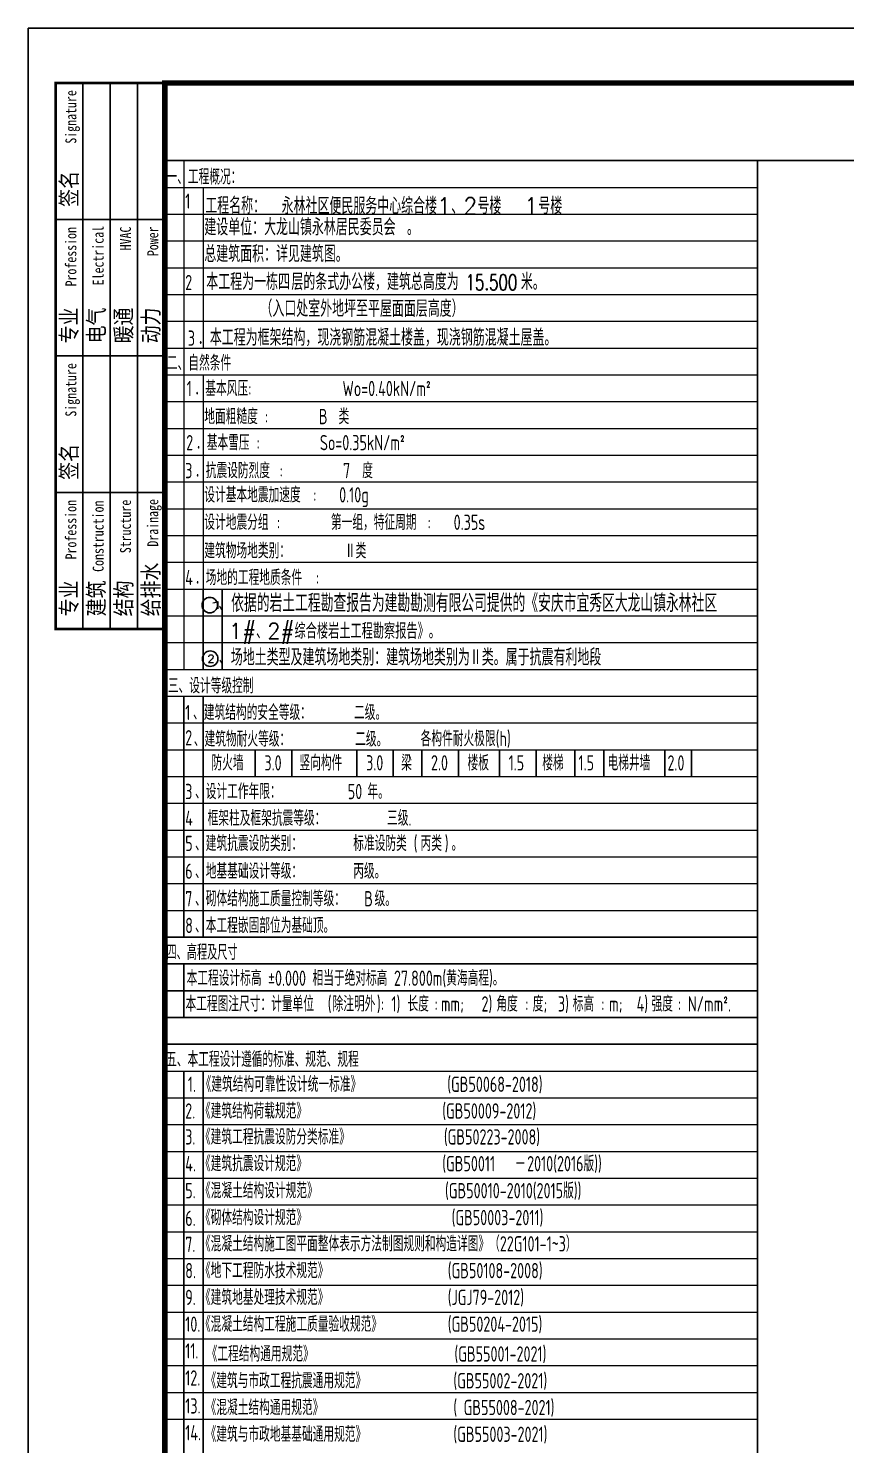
# Model space of a CAD drawing. Extents: x 1051052 to 1482120, y -981644 to -673261.
# Drawn here: x 1096589 to 1117961, y -797938 to -760913 of the extents above; entities that cross this region are included whole.
import ezdxf

# ---------------------------------------------------------------- set-up
doc = ezdxf.new("R2010")
doc.units = 0
doc.header["$LTSCALE"] = 1000
doc.header["$MEASUREMENT"] = 0
doc.linetypes.add('线型3', pattern=[750, 500, -250])
doc.layers.add('BEAM-DASH', color=4, linetype='线型3', lineweight=25)
doc.layers.add('图框外框__细线', color=9, linetype='Continuous', lineweight=18)
for name, color, linetype in [('TK', 142, 'Continuous'), ('填充', 8, 'Continuous'), ('层0', 7, 'Continuous'), ('钢筋', 1, 'Continuous')]:
    doc.layers.add(name, color=color, linetype=linetype)
doc.styles.add('_TCH_DIM', font='SIMPLEX', dxfattribs={"bigfont": 'GBCBIG'})
doc.styles.add('HYZT1', font='', dxfattribs={"width": 0.8})
doc.styles.add('TSSD_Rein', font='Tssdeng.shx', dxfattribs={"width": 0.7, "bigfont": 'hztxt.shx'})
doc.styles.add('标注', font='tssdeng.shx', dxfattribs={"width": 0.7, "height": 300, "bigfont": 'tssdchn.shx'})
doc.styles.get('HYZT1').set_extended_font_data('SimSun')

# ---------------------------------------------------------------- blocks, each defined once
blk = doc.blocks.new('A$C71AA4010')
at = {"layer": 'TK'}
for p, q in [((500, -11000), (500, -1000)), ((2500, -1000), (500, -1000)), ((1000, -11000), (1000, -1000)), ((1500, -11000), (1500, -1000)), ((2000, -11000), (2000, -1000)), ((2500, -3500), (500, -3500)), ((2500, -3500), (500, -3500)), ((2500, -6000), (500, -6000)), ((2500, -8500), (500, -8500)), ((2500, -11000), (500, -11000))]:
    blk.add_line(p, q, dxfattribs=at)
at = {"layer": 'TK', "const_width": 50}
blk.add_lwpolyline([(500, -1000), (2500, -1000), (2500, -11000), (500, -11000)], close=True, dxfattribs=at)
blk.add_lwpolyline([(2500, -4000), (2500, -11000)], dxfattribs=at)
at = {"layer": 'TK', "style": 'HYZT1', "width": 0.8}
for s, height, p in [('Signature', 200, (880, -2113)), ('签名', 300, (895, -3270)), ('Electrical', 200, (1380, -4708)), ('Profession', 200, (880, -4728)), ('HVAC', 200, (1880, -4067)), ('Power', 200, (2380, -4173)), ('专业', 300, (895, -5770)), ('电气', 300, (1395, -5770)), ('暖通', 300, (1895, -5770)), ('动力', 300, (2395, -5770)), ('Signature', 200, (880, -7113)), ('签名', 300, (895, -8270)), ('Profession', 200, (880, -9728)), ('Construction', 200, (1380, -9956)), ('Structure', 200, (1880, -9614)), ('Drainage', 200, (2380, -9494)), ('给排水', 300, (2395, -10770)), ('专业', 300, (895, -10770)), ('建筑', 300, (1395, -10770)), ('结构', 300, (1895, -10770))]:
    blk.add_text(s, height=height, rotation=90, dxfattribs=at).set_placement(p)
blk = doc.blocks.new('A2K')
at = {"layer": 'TK'}
blk.add_lwpolyline([(0, 0), (59400, 0), (59400, 42000), (0, 42000)], close=True, dxfattribs=at)
at = {"layer": 'TK', "const_width": 100}
blk.add_lwpolyline([(2500, 1000), (58400, 1000), (58400, 41000), (2500, 41000)], close=True, dxfattribs=at)
blk.add_blockref('A$C71AA4010', (0, 42000))

msp = doc.modelspace()

# ---------------------------------------------------------------- linework, layer by layer
at = {"layer": 'BEAM-DASH'}
msp.add_lwpolyline([(1100158.34, -819391.036), (1169947.126, -819391.036), (1169947.126, -762304.095), (1100158.34, -762304.095)], close=True, dxfattribs=at)
at = {"layer": '图框外框__细线'}
for p, q in [((1100658.356, -764370.776), (1100658.356, -777670.776)), ((1100158.356, -765070.776), (1115658.356, -765070.776)), ((1101158.356, -765070.776), (1101158.356, -769270.776)), ((1100158.356, -765770.776), (1115658.356, -765770.776)), ((1100158.356, -765770.776), (1115658.356, -765770.776)), ((1100158.356, -766470.776), (1115658.356, -766470.776)), ((1100158.356, -767170.776), (1115658.356, -767170.776)), ((1100158.356, -767870.776), (1115658.356, -767870.776)), ((1100158.356, -768570.776), (1115658.356, -768570.776)), ((1100158.356, -769270.776), (1115658.356, -769270.776)), ((1100158.356, -769270.776), (1115658.356, -769270.776)), ((1100158.356, -769270.776), (1115658.356, -769270.776)), ((1100158.356, -769970.776), (1115658.356, -769970.776)), ((1101158.356, -769970.776), (1101158.356, -777670.776)), ((1100158.356, -770670.776), (1115658.356, -770670.776)), ((1100158.356, -771370.776), (1115658.356, -771370.776)), ((1100158.356, -772070.776), (1115658.356, -772070.776)), ((1100158.356, -772770.776), (1115658.356, -772770.776)), ((1100158.356, -773470.776), (1115658.356, -773470.776)), ((1100158.356, -774170.776), (1115658.356, -774170.776)), ((1100158.356, -774870.776), (1115658.356, -774870.776)), ((1100158.356, -775570.776), (1115658.356, -775570.776)), ((1100158.356, -776270.776), (1115658.356, -776270.776)), ((1100158.356, -776970.776), (1115658.356, -776970.776)), ((1100158.356, -777670.776), (1115658.356, -777670.776)), ((1100158.356, -778370.776), (1115658.356, -778370.776)), ((1100158.356, -779070.776), (1115658.356, -779070.776)), ((1100158.356, -779770.776), (1115658.356, -779770.776)), ((1100158.356, -780470.776), (1115658.356, -780470.776)), ((1100158.356, -781170.776), (1115658.356, -781170.776)), ((1100158.356, -781870.776), (1115658.356, -781870.776)), ((1100158.356, -782570.776), (1115658.356, -782570.776)), ((1100158.356, -783270.776), (1115658.356, -783270.776)), ((1100158.356, -783970.776), (1115658.356, -783970.776)), ((1100158.356, -788170.776), (1115658.356, -788170.776)), ((1100158.356, -788870.776), (1115658.356, -788870.776)), ((1100158.356, -789570.776), (1115658.356, -789570.776)), ((1100158.356, -790270.776), (1115658.356, -790270.776)), ((1100158.356, -790970.776), (1115658.356, -790970.776)), ((1100158.356, -791670.776), (1115658.356, -791670.776)), ((1100158.356, -792370.776), (1115658.356, -792370.776)), ((1100158.356, -793070.776), (1115658.356, -793070.776)), ((1100158.356, -793770.776), (1115658.356, -793770.776)), ((1100158.356, -794470.776), (1115658.356, -794470.776)), ((1100158.356, -795170.776), (1115658.356, -795170.776)), ((1100158.356, -795870.776), (1115658.356, -795870.776)), ((1100158.356, -796570.776), (1115658.356, -796570.776)), ((1100158.356, -797270.776), (1115658.356, -797270.776)), ((1100158.356, -797270.776), (1115658.356, -797270.776))]:
    msp.add_line(p, q, dxfattribs=at)
at = {"layer": '层0'}
for p, q in [((1100158.356, -764370.776), (1100158.43, -819304.651)), ((1101158.356, -775570.776), (1101158.356, -777670.776)), ((1101658.356, -775570.776), (1101658.356, -777670.776)), ((1101658.356, -775570.776), (1101658.356, -777670.776)), ((1100658.356, -778370.776), (1100658.356, -784670.776)), ((1101158.356, -778370.776), (1101158.356, -784670.776)), ((1102520.6, -779770.776), (1102520.6, -780470.776)), ((1103483.283, -779770.776), (1103483.283, -780470.776)), ((1105179.203, -779770.776), (1105179.203, -780470.776)), ((1106125.895, -779770.776), (1106125.895, -780470.776)), ((1106876.073, -779770.776), (1106876.073, -780470.776)), ((1107838.755, -779770.776), (1107838.755, -780470.776)), ((1108905.622, -779770.776), (1108905.622, -780470.776)), ((1109868.304, -779770.776), (1109868.304, -780470.776)), ((1110878.029, -779770.776), (1110878.029, -780470.776)), ((1111640.058, -779770.776), (1111640.058, -780470.776)), ((1113232.379, -779770.776), (1113232.379, -780470.776)), ((1113932.623, -779770.776), (1113932.623, -780470.776)), ((1100158.356, -784670.776), (1115658.356, -784670.776)), ((1100158.356, -785370.776), (1115658.356, -785370.776)), ((1100658.356, -785370.776), (1100658.356, -786770.776)), ((1100158.356, -786070.776), (1115658.356, -786070.776)), ((1100158.356, -786770.776), (1115658.356, -786770.776)), ((1100158.356, -787470.776), (1115658.356, -787470.776)), ((1100658.356, -788170.776), (1100658.356, -798670.776)), ((1101158.356, -788170.776), (1101158.356, -798670.776))]:
    msp.add_line(p, q, dxfattribs=at)
for centre in [(1101333.52, -775991.266), (1101345.865, -777391.266)]:
    msp.add_circle(centre, 202.5, dxfattribs=at)
at = {"layer": '钢筋'}
for p, q in [((1100158.34, -764370.776), (1169947.126, -764370.776)), ((1115658.356, -764370.776), (1115658.43, -819304.651))]:
    msp.add_line(p, q, dxfattribs=at)

# ---------------------------------------------------------------- block references
at = {"layer": '填充', "xscale": 1.427198797693996, "yscale": 1.427198797693996, "zscale": 1.427198797693996}
msp.add_blockref('A2K', (1096589.162, -820855.139), dxfattribs=at)

# ---------------------------------------------------------------- texts
at = {"layer": '层0'}
for s, height, style, width, p in [('一、工程概况：', 400, 'TSSD_Rein', 0.7, (1100201.591, -764996.33)), ('1', 400, 'TSSD_Rein', 0.7, (1100691.606, -765631.057)), ('2', 400, 'TSSD_Rein', 0.7, (1100691.606, -767757.258)), ('15.500', 406.1546, '_TCH_DIM', 0.705882, (1108022.115, -767756.269)), ('3', 400, 'TSSD_Rein', 0.7, (1100760.573, -769211.682)), ('二、自然条件', 400, 'TSSD_Rein', 0.7, (1100213.317, -769859.687)), ('1', 400, 'TSSD_Rein', 0.7, (1100731.007, -770528.618)), ('．基本风压:              Wo=0.40kN/m%%1402%%141', 400, 'TSSD_Rein', 0.7, (1100936.722, -770528.618)), ('地面粗糙度', 400, 'TSSD_Rein', 0.7, (1101191.606, -771261.566)), ('B', 400, 'TSSD_Rein', 0.7, (1104185.679, -771261.566)), ('类', 400, 'TSSD_Rein', 0.7, (1104699.965, -771261.566)), (':', 400, 'TSSD_Rein', 0.7, (1102771.394, -771261.566)), ('2', 400, 'TSSD_Rein', 0.7, (1100717.874, -771943.01)), ('．基本雪压', 400, 'TSSD_Rein', 0.7, (1100975.017, -771943.01)), ('So=0.35kN/m%%1402', 400, 'TSSD_Rein', 0.7, (1104213.375, -771943.01)), (':', 400, 'TSSD_Rein', 0.7, (1102554.804, -771943.01)), ('3', 400, 'TSSD_Rein', 0.7, (1100691.606, -772674.504)), ('．抗震设防烈度', 400, 'TSSD_Rein', 0.7, (1100948.749, -772674.504)), ('7', 400, 'TSSD_Rein', 0.7, (1104819.023, -772674.504)), ('度', 400, 'TSSD_Rein', 0.7, (1105320.451, -772674.504)), (':', 400, 'TSSD_Rein', 0.7, (1103160.451, -772674.504)), ('设计基本地震加速度', 400, 'TSSD_Rein', 0.7, (1101191.606, -773308.307)), (':', 400, 'TSSD_Rein', 0.7, (1104035.223, -773308.307)), ('0.10g', 400, 'TSSD_Rein', 0.7, (1104716.652, -773308.307)), ('设计地震分组', 400, 'TSSD_Rein', 0.7, (1101191.606, -774025.534)), (':', 400, 'TSSD_Rein', 0.7, (1103087.351, -774025.534)), ('第一组，特征周期', 400, 'TSSD_Rein', 0.7, (1104501.637, -774025.534)), (':', 400, 'TSSD_Rein', 0.7, (1107029.296, -774025.534)), ('0.35s', 400, 'TSSD_Rein', 0.7, (1107710.725, -774025.534)), ('建筑物场地类别：', 400, 'TSSD_Rein', 0.7, (1101191.606, -774770.435)), (' Ⅱ类', 400, 'TSSD_Rein', 0.7, (1104696.409, -774770.435)), ('4', 400, 'TSSD_Rein', 0.7, (1100691.606, -775471.266)), ('．场地的工程地质条件', 400, 'TSSD_Rein', 0.7, (1100948.749, -775471.266)), (':', 400, 'TSSD_Rein', 0.7, (1104108.324, -775471.266)), ('1', 194.943, '_TCH_DIM', 3.125581, (1101260.983, -776088.737)), ('2', 194.943, '_TCH_DIM', 1.116279, (1101273.329, -777488.737)), ('三、设计等级控制', 400, 'TSSD_Rein', 0.7, (1100238.278, -778298.248)), ('1', 400, 'TSSD_Rein', 0.7, (1100691.606, -778997.444)), ('、建筑结构的安全等级：', 400, 'TSSD_Rein', 0.7, (1100897.321, -778997.444)), ('二级。', 400, 'TSSD_Rein', 0.7, (1105105.71, -778997.444)), ('2', 400, 'TSSD_Rein', 0.7, (1100691.606, -779657.498)), ('、建筑物耐火等级：          二级。 ', 400, 'TSSD_Rein', 0.7, (1100916.573, -779691.405)), ('各构件耐火极限(h)', 400, 'TSSD_Rein', 0.7, (1106847.465, -779681.466)), ('防火墙', 400, 'TSSD_Rein', 0.7, (1101377.317, -780314.869)), ('3.0', 400, 'TSSD_Rein', 0.7, (1102762.487, -780314.869)), ('竖向构件', 400, 'TSSD_Rein', 0.7, (1103679.168, -780314.869)), ('3.0', 400, 'TSSD_Rein', 0.7, (1105421.09, -780313.696)), ('梁', 400, 'TSSD_Rein', 0.7, (1106339.696, -780314.869)), ('2.0', 400, 'TSSD_Rein', 0.7, (1107117.96, -780313.696)), ('楼板', 400, 'TSSD_Rein', 0.7, (1108073.276, -780314.869)), ('1.5', 400, 'TSSD_Rein', 0.7, (1109147.508, -780313.696)), ('楼梯', 400, 'TSSD_Rein', 0.7, (1110027.836, -780314.869)), ('1.5', 400, 'TSSD_Rein', 0.7, (1110975.173, -780313.696)), ('电梯井墙', 400, 'TSSD_Rein', 0.7, (1111734.677, -780314.869)), ('2.0', 400, 'TSSD_Rein', 0.7, (1113300.765, -780316.041)), ('3', 400, 'TSSD_Rein', 0.7, (1100691.606, -781064.097)), ('、设计工作年限：', 400, 'TSSD_Rein', 0.7, (1100948.749, -781064.097)), ('50', 400, 'TSSD_Rein', 0.7, (1104942.123, -781064.097)), ('年。', 400, 'TSSD_Rein', 0.7, (1105456.409, -781064.097)), ('4', 400, 'TSSD_Rein', 0.7, (1100691.606, -781760.449)), ('框架柱及框架抗震等级：', 400, 'TSSD_Rein', 0.7, (1101277.711, -781760.449)), ('三级.', 400, 'TSSD_Rein', 0.7, (1105969.839, -781760.449)), ('、建筑抗震设防类别：', 400, 'TSSD_Rein', 0.7, (1100948.749, -782419.485)), ('标准设防类', 400, 'TSSD_Rein', 0.7, (1105085.467, -782419.485)), ('(', 400, 'TSSD_Rein', 0.7, (1106665.254, -782419.485)), ('丙类', 400, 'TSSD_Rein', 0.7, (1106845.254, -782419.485)), (')', 400, 'TSSD_Rein', 0.7, (1107477.169, -782419.485)), ('5', 400, 'TSSD_Rein', 0.7, (1100691.606, -782419.485)), ('。', 400, 'TSSD_Rein', 0.7, (1107657.169, -782419.485)), ('、地基基础设计等级：', 400, 'TSSD_Rein', 0.7, (1100948.749, -783146.167)), ('丙级。', 400, 'TSSD_Rein', 0.7, (1105085.467, -783146.167)), ('6', 400, 'TSSD_Rein', 0.7, (1100691.606, -783146.167)), ('、砌体结构施工质量控制等级：', 400, 'TSSD_Rein', 0.7, (1100948.749, -783865.383)), ('级。', 400, 'TSSD_Rein', 0.7, (1105642.154, -783865.383)), ('7', 400, 'TSSD_Rein', 0.7, (1100691.606, -783865.383)), ('B', 400, 'TSSD_Rein', 0.7, (1105372.154, -783865.383)), ('8', 400, 'TSSD_Rein', 0.7, (1100691.606, -784565.383)), ('、本工程嵌固部位为基础顶。', 400, 'TSSD_Rein', 0.7, (1100948.749, -784565.383)), ('四、高程及尺寸', 400, '标注', 0.7, (1100201.06, -785265.255)), ('本工程设计标高 %%P0.000 相当于绝对标高 27.800m(黄海高程)。', 400, 'TSSD_Rein', 0.7, (1100727.653, -785943.765, 4.273)), ('本工程图注尺寸：计量单位', 400, 'TSSD_Rein', 0.7, (1100698.968, -786615.839)), ('(', 400, 'TSSD_Rein', 0.7, (1104417.917, -786615.839)), ('除注明外', 400, 'TSSD_Rein', 0.7, (1104544.503, -786615.839)), ('):', 400, 'TSSD_Rein', 0.7, (1105705.071, -786615.839)), ('1)', 400, 'TSSD_Rein', 0.7, (1106083.768, -786615.839)), ('长度', 400, 'TSSD_Rein', 0.7, (1106503.515, -786615.839)), (':', 400, 'TSSD_Rein', 0.7, (1107209.383, -786615.839)), ('mm;', 400, 'TSSD_Rein', 0.7, (1107376.898, -786615.839)), ('2)', 400, 'TSSD_Rein', 0.7, (1108439.756, -786615.839)), ('角度', 400, 'TSSD_Rein', 0.7, (1108828.327, -786615.839)), (':', 400, 'TSSD_Rein', 0.7, (1109582.252, -786615.839)), ('度', 400, 'TSSD_Rein', 0.7, (1109778.601, -786615.839)), (';', 400, 'TSSD_Rein', 0.7, (1110059.452, -786615.839)), ('3)', 400, 'TSSD_Rein', 0.7, (1110436.595, -786615.839)), ('标高', 400, 'TSSD_Rein', 0.7, (1110825.166, -786615.839)), (':', 400, 'TSSD_Rein', 0.7, (1111569.48, -786615.839)), ('m;', 400, 'TSSD_Rein', 0.7, (1111775.44, -786615.839)), ('4)', 400, 'TSSD_Rein', 0.7, (1112495.44, -786615.839)), ('强度', 400, 'TSSD_Rein', 0.7, (1112884.011, -786615.839)), (':', 400, 'TSSD_Rein', 0.7, (1113570.658, -786615.839)), ('N/mm%%1402%%141.', 400, 'TSSD_Rein', 0.7, (1113834.285, -786615.839)), ('五、本工程设计遵循的标准、规范、规程', 400, 'TSSD_Rein', 0.7, (1100191.239, -788064.787)), ('1.', 400, 'TSSD_Rein', 0.7, (1100759.603, -788717.283)), ('《建筑结构可靠性设计统一标准》', 400, 'TSSD_Rein', 0.7, (1101093.889, -788717.283)), ('(GB50068-2018)', 400, 'TSSD_Rein', 0.7, (1107543.25, -788717.283)), ('《建筑结构荷载规范》', 400, 'TSSD_Rein', 0.7, (1101077.321, -789414.323)), ('(GB50009-2012)', 400, 'TSSD_Rein', 0.7, (1107412.609, -789414.323)), ('2.', 400, 'TSSD_Rein', 0.7, (1100691.606, -789414.323)), ('3.', 400, 'TSSD_Rein', 0.7, (1100691.606, -790092.653)), ('《建筑工程抗震设防分类标准》', 400, 'TSSD_Rein', 0.7, (1101077.321, -790092.653)), ('(GB50223-2008)', 400, 'TSSD_Rein', 0.7, (1107455.011, -790092.653)), ('4.', 400, 'TSSD_Rein', 0.7, (1100691.606, -790792.3)), ('《建筑抗震设计规范》', 400, 'TSSD_Rein', 0.7, (1101077.321, -790792.3)), ('(GB50011', 400, 'TSSD_Rein', 0.7, (1107412.609, -790792.3)), ('2010(2016版))', 400, 'TSSD_Rein', 0.7, (1109631.424, -790792.3)), ('－', 400, 'TSSD_Rein', 0.7, (1109315.467, -790792.3)), ('5.', 400, 'TSSD_Rein', 0.7, (1100691.606, -791498.391)), ('《混凝土结构设计规范》', 400, 'TSSD_Rein', 0.7, (1101077.321, -791498.391)), ('(GB50010-2010(2015版))', 400, 'TSSD_Rein', 0.7, (1107484.281, -791498.391)), ('6.', 400, 'TSSD_Rein', 0.7, (1100691.606, -792221.984)), ('《砌体结构设计规范》', 400, 'TSSD_Rein', 0.7, (1101077.321, -792201.625)), ('(GB50003-2011)', 400, 'TSSD_Rein', 0.7, (1107656.895, -792201.625)), ('7.', 400, 'TSSD_Rein', 0.7, (1100691.606, -792901.625)), ('《混凝土结构施工图平面整体表示方法制图规则和构造详图》（22G101-1~3）', 400, 'TSSD_Rein', 0.7, (1101077.321, -792887.755)), ('8.', 400, 'TSSD_Rein', 0.7, (1100691.606, -793587.755)), ('《地下工程防水技术规范》', 400, 'TSSD_Rein', 0.7, (1101077.321, -793587.755)), ('(GB50108-2008)', 400, 'TSSD_Rein', 0.7, (1107555.953, -793587.755)), ('9.', 400, 'TSSD_Rein', 0.7, (1100691.606, -794287.755)), ('《建筑地基处理技术规范》', 400, 'TSSD_Rein', 0.7, (1101077.321, -794287.755)), ('(JGJ79-2012)', 400, 'TSSD_Rein', 0.7, (1107555.953, -794287.755)), ('《混凝土结构工程施工质量验收规范》', 400, 'TSSD_Rein', 0.7, (1101077.321, -794987.755)), ('(GB50204-2015)', 400, 'TSSD_Rein', 0.7, (1107555.953, -794987.755)), ('10.', 400, 'TSSD_Rein', 0.7, (1100691.606, -794987.755)), ('11.', 400, 'TSSD_Rein', 0.7, (1100691.606, -795687.755)), ('《工程结构通用规范》', 400, 'TSSD_Rein', 0.7, (1101252.355, -795766.315)), ('(GB55001-2021)', 400, 'TSSD_Rein', 0.7, (1107730.987, -795766.315)), ('12.', 400, 'TSSD_Rein', 0.7, (1100691.606, -796394.308)), ('《建筑与市政工程抗震通用规范》', 400, 'TSSD_Rein', 0.7, (1101224.35, -796466.315)), ('(GB55002-2021)', 400, 'TSSD_Rein', 0.7, (1107702.982, -796466.315)), ('13.', 400, 'TSSD_Rein', 0.7, (1100691.606, -797125.384)), ('《混凝土结构通用规范》', 400, 'TSSD_Rein', 0.7, (1101224.35, -797166.315)), ('( GB55008-2021)', 400, 'TSSD_Rein', 0.7, (1107702.982, -797166.315)), ('14.', 400, 'TSSD_Rein', 0.7, (1100691.606, -797825.384)), ('《建筑与市政地基基础通用规范》', 400, 'TSSD_Rein', 0.7, (1101224.35, -797866.315)), ('(GB55003-2021)', 400, 'TSSD_Rein', 0.7, (1107702.982, -797866.315))]:
    msp.add_text(s, height=height, dxfattribs=dict(at, style=style, width=width)).set_placement(p)
at = {"layer": '层0', "style": '_TCH_DIM'}
for s, height, p in [('工程名称：', 434.0426, (1101216.195, -765765.229)), (' 永林社区便民服务中心综合楼1、2号楼  1号楼', 434.04255, (1102915.196, -765770.776)), ('建设单位：大龙山镇永林居民委员会 。', 434.04255, (1101191.606, -766326.395)), ('总建筑面积：详见建筑图。', 434.04255, (1101191.606, -767026.05)), ('本工程为一栋四', 434.0426, (1101242.463, -767756.269)), ('层的条式办公楼，建筑总高度为', 434.04255, (1103467.491, -767756.269)), ('米。', 434.0426, (1109469.254, -767756.269)), ('（入口处室外地坪至平屋面面层高度）', 434.04255, (1102658.577, -768456.269)), ('．本工程为框架结构，现浇钢筋混凝土楼盖，现浇钢筋混凝土屋盖。', 434.04255, (1101021.925, -769211.682)), ('、依据的岩土工程勘查报告为建勘勘测有限公司提供的《安庆市宜秀区大龙山镇永林社区', 464.42966, (1101558.52, -776171.266)), ('1#、2#综合楼岩土工程勘察报告》。', 406.15457, (1101831.172, -776871.266)), ('、场地土类型及建筑场地类别：建筑场地类别为Ⅱ类。属于抗震有利地段', 434.04255, (1101570.865, -777571.266))]:
    msp.add_text(s, height=height, dxfattribs=at).set_placement(p)

doc.saveas('drawing.dxf')
